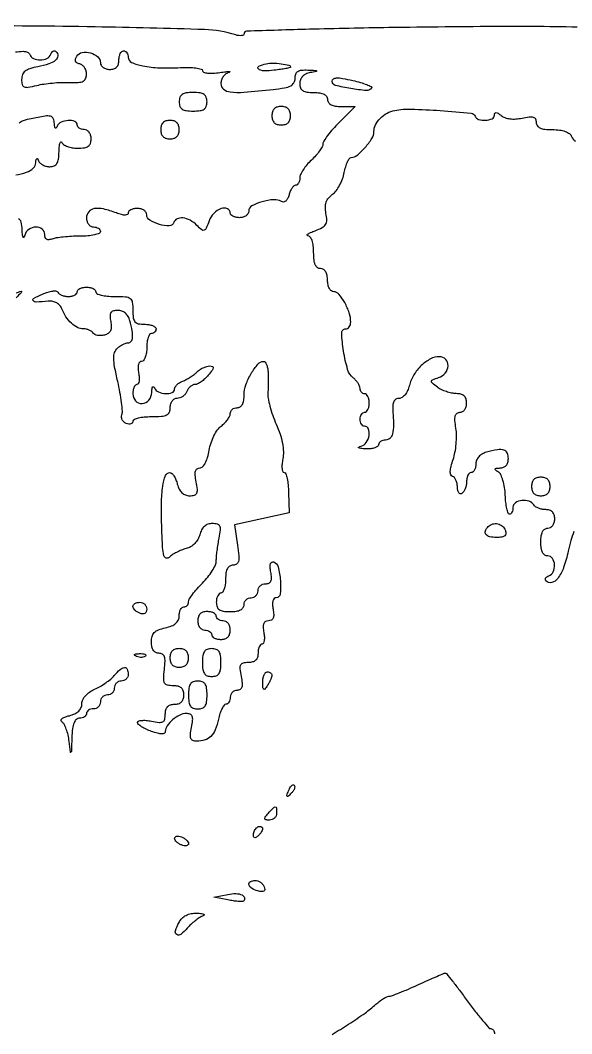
# Model space of a CAD drawing. Extents: x 0 to 703, y 1 to 404.
# Drawn here: x 464.7 to 583.7, y 140.9 to 359.6 of the extents above; entities that cross this region are included whole.
import ezdxf

# ---------------------------------------------------------------- set-up
doc = ezdxf.new("R2010")
doc.units = 0

msp = doc.modelspace()

# ---------------------------------------------------------------- linework, layer by layer
for points in [[(584.85, 358.106517, 0.001929), (575.394066, 358.25111, 0.004846), (568.5, 358.263099, 0.001366), (544.206981, 358.003515, 0.003759), (527.079721, 357.644899, 0.000789), (513.537327, 357.238062, 0.404985), (513, 356.683475, -0.254302), (512.855686, 356.418079, -0.110844), (512.46741, 356.274623, -0.070664), (511.881821, 356.279289, -0.039588), (511.186927, 356.440672, 0.069304), (504.479501, 357.584767, 0.003073), (480.848787, 358.161782, 0.005212), (453.051993, 358.379791, 0.003928)], [(463.696923, 352.753762, -0.04473), (465.317835, 352.899693, -0.094438), (466.276903, 352.717304, -0.22173), (466.766618, 352.200147, 0.210153), (467.549928, 351.335406, 0.108304), (469.007426, 351.032785, 0.106669), (470.474857, 351.36645, 0.20054), (471.279762, 352.25, -0.071563), (471.505346, 352.677128, -0.124523), (471.811558, 352.932044, -0.159614), (472.147279, 352.975903, -0.14119), (472.463231, 352.816531, -0.232783), (472.812002, 351.905652, -0.200387), (472.327582, 350.991481, -0.092041), (470.840965, 350.170795, -0.033864), (468.511045, 349.56805, 0.027868), (466.786784, 349.14396, 0.091628), (465.751244, 348.605326, 0.134156), (465.195845, 347.862001, 0.094019), (465, 346.829687, 0.056881), (465.126768, 345.718967, 0.246294), (465.545627, 345.231904, 0.139161), (466.378332, 345.147496, 0.015788), (468.25, 345.540751, -0.023713), (469.764336, 345.833958, -0.012886), (471.646875, 346.057262, -0.012813), (473.577627, 346.186181, -0.019782), (475.25, 346.18867, 0.018768), (477.232659, 346.187603, 0.100845), (478.276309, 346.440797, 0.186386), (478.809831, 346.998506, 0.098995), (479, 347.949595, 0.07314), (478.889433, 348.701411, 0.07326), (478.56711, 349.389099, 0.079226), (478.089292, 349.909589, 0.113994), (477.526332, 350.176676, -0.077685), (476.943313, 350.403504, -0.173893), (476.641189, 350.761939, -0.163377), (476.625572, 351.247966, -0.066898), (476.901486, 351.857012, -0.214624), (478.064785, 352.63422, -0.11009), (479.851796, 352.539184, -0.110663), (481.422721, 351.695492, -0.217722), (482, 350.432612, 0.138398), (482.154169, 349.886303, 0.100111), (482.5875, 349.42083, 0.085796), (483.235624, 349.107421, 0.069923), (484, 349, 0.072254), (484.873159, 349.126841, 0.124864), (485.5, 349.5, 0.124864), (485.873159, 350.126841, 0.072254), (486, 351, -0.048028), (486.073693, 351.765418, -0.068025), (486.29375, 352.4125, -0.088204), (486.618118, 352.848523, -0.191087), (487, 353, -0.137696), (487.381339, 352.892953, -0.100176), (487.70625, 352.592067, -0.086037), (487.924996, 352.142027, -0.070311), (488, 351.611291, 0.297584), (488.720221, 350.508343, 0.054901), (491.153164, 349.744675, 0.041072), (494.739994, 349.339964, 0.021309), (499.25, 349.395674, -0.018583), (501.070918, 349.428095, -0.030638), (502.604688, 349.30418, -0.03197), (503.732451, 349.068763, -0.33725), (504, 348.717216, 0.32889), (504.242145, 348.388911, 0.048398), (505.101562, 348.211931, 0.039105), (506.312403, 348.177776, 0.023226), (507.75, 348.316813, -0.005543), (509.097729, 348.495443, -0.025432), (509.884375, 348.550467, -0.635915), (509.923758, 348.470366, -0.155198), (509.75, 348.35478, 0.094507), (509.081289, 348.017191, 0.073487), (508.514063, 347.430019, 0.072013), (508.131426, 346.690779, 0.083659), (508, 345.910791, 0.224438), (508.561837, 344.722189, 0.145716), (509.987799, 344.122186, 0.047805), (512.923497, 344.08299, 0.006024), (519.25, 344.680932, 0.015484), (521.722863, 345.02247, 0.075594), (523.060559, 345.464449, 0.148671), (523.746848, 346.123546, 0.128304), (524, 347.093838, -0.083345), (524.151805, 347.998216, -0.168133), (524.592812, 348.559736, -0.121531), (525.404636, 348.837814, -0.034417), (526.75, 348.863818, -0.002047), (528.401331, 348.775265, -0.200802), (528.607621, 348.674595, -0.574721), (528.568679, 348.558172, -0.00362), (527.25, 348.294267, 0.06486), (526.311119, 347.983323, 0.090422), (525.597506, 347.463336, 0.098629), (525.154854, 346.763706, 0.092132), (525, 345.930449, 0.088155), (525.164971, 345.00204, 0.163253), (525.638511, 344.410871, 0.112494), (526.519066, 344.091703, 0.030932), (528, 344, -0.033607), (529.322075, 343.911037, -0.082504), (530.25, 343.625, -0.12651), (530.797909, 343.148955, -0.152103), (531, 342.5, 0.151305), (531.200481, 341.852663, 0.126163), (531.744444, 341.376404, 0.082936), (532.663288, 341.089515, 0.034299), (533.966667, 341), (536.933333, 341), (533.466667, 337.533333, 0.015586), (532.139134, 336.120352, 0.020232), (531.018333, 334.741705, 0.018336), (530.188523, 333.542908, 0.143168), (530, 332.898004, -0.128517), (529.843913, 332.300771, -0.027742), (529.265625, 331.39204, -0.027224), (528.457011, 330.385194, -0.023083), (527.5, 329.41242, 0.030242), (526.543236, 328.411649, 0.032079), (525.734375, 327.321442, 0.033899), (525.167584, 326.299565, 0.110102), (525, 325.547749, -0.055125), (524.934525, 324.955678, -0.074727), (524.74051, 324.454651, -0.094206), (524.453668, 324.11855, -0.170744), (524.116631, 324, 0.187505), (523.738804, 323.853148, 0.057769), (523.331389, 323.382944, 0.048737), (522.959152, 322.703459, 0.037015), (522.683939, 321.899384, -0.053258), (522.391434, 321.127417, -0.097007), (521.978505, 320.597576, -0.141143), (521.508675, 320.37929, -0.178891), (521.042909, 320.473481, 0.157547), (519.372804, 320.884041, 0.053089), (516.874228, 320.435688, 0.053694), (514.653904, 319.520635, 0.274766), (514, 318.420545, -0.139529), (513.845831, 317.878837, -0.1), (513.4125, 317.417285, -0.085408), (512.764404, 317.106467, -0.069306), (512, 317, -0.048028), (511.234582, 317.073693, -0.068025), (510.5875, 317.29375, -0.088204), (510.151477, 317.618118, -0.191087), (510, 318, 0.301919), (509.390975, 318.916652, 0.189979), (508.057681, 318.946588, 0.108425), (506.448679, 317.917446, 0.112292), (505.443042, 316.320896, -0.014416), (504.823269, 314.710019, -0.205385), (504.390478, 314.290737, -0.269622), (503.860172, 314.377575, -0.024137), (502.821429, 315.320896, 0.068757), (501.353219, 316.433006, 0.098096), (499.802962, 316.938833, 0.138291), (498.541476, 316.741707, 0.207711), (497.808172, 315.924517, -0.324094), (496.852508, 315.23905, -0.069506), (494.710422, 315.548332, -0.06573), (492.6517, 316.451581, -0.262296), (492, 317.608408, 0.142309), (491.84584, 318.139078, 0.099693), (491.4125, 318.59122, 0.084453), (490.764471, 318.895819, 0.067826), (490, 319, 0.046794), (489.234522, 318.928203, 0.066763), (488.5875, 318.713521, 0.086888), (488.151042, 318.397267, 0.195021), (488, 318.024751, -0.257767), (487.812422, 317.685075, -0.141354), (487.34245, 317.549502, -0.06817), (486.5495, 317.658117, -0.02277), (485.4349, 318.024751, 0.033472), (482.657883, 318.872848, 0.097156), (480.660359, 318.944351, 0.178343), (479.471511, 318.277957, 0.178594), (479, 317, 0.072314), (479.111864, 316.230589, 0.08892), (479.4375, 315.583333, 0.10214), (479.924246, 315.153209, 0.130775), (480.5, 315, -0.064853), (481.073457, 314.925306, -0.082425), (481.559375, 314.70625, -0.098894), (481.884432, 314.381354, -0.148195), (482, 314, -0.308329), (481.735404, 313.61171, -0.037991), (480.70215, 313.29375, -0.034326), (479.27517, 313.072298, -0.021337), (477.581787, 313, 0.012335), (475.774285, 312.955403, 0.012872), (473.996775, 312.821697, 0.012632), (472.469575, 312.628115, 0.053817), (471.581787, 312.393011, -0.067159), (470.896449, 312.230887, -0.16701), (470.40165, 312.348199, -0.176865), (470.101342, 312.737605, -0.076855), (470, 313.393011, 0.234872), (469.432163, 314.535148, 0.171965), (468.061061, 314.970474, 0.144431), (466.538675, 314.465899, 0.17894), (465.689326, 313.25, -0.062242), (465.497957, 312.770786, -0.597418), (465.326582, 312.772586, -0.099003), (465.186882, 313.247845, -0.011936), (465.116001, 314.34255, 0.042292), (464.899264, 316.062964, 0.240141), (464.335737, 316.758106, 0.11898)], [(584.117697, 249.246437, 0.020583), (583.496148, 247.318436, 0.013097), (582.925293, 245.030423, -0.030132), (581.914039, 241.494509, -0.076463), (580.65688, 239.145692, -0.166859), (579.345079, 238.255803, -0.28027), (578.106872, 238.613366, -0.162253), (577.978192, 238.900398, -0.157817), (578.045456, 239.210943, -0.11309), (578.316284, 239.500738, -0.062825), (578.75, 239.720238, 0.203519), (579.68647, 240.583213, 0.121344), (579.966927, 242.097275, 0.134316), (579.505603, 243.46467, 0.249592), (578.5, 244, -0.152103), (577.851045, 244.202091, -0.12651), (577.375, 244.75, -0.082504), (577.088963, 245.677925, -0.033607), (577, 247, -0.033607), (577.088963, 248.322075, -0.082504), (577.375, 249.25, -0.12651), (577.851045, 249.797909, -0.152103), (578.5, 250, 0.130775), (579.075754, 250.153209, 0.10214), (579.5625, 250.583333, 0.08892), (579.888136, 251.230589, 0.072314), (580, 252, 0.072026), (579.87494, 252.863653, 0.121293), (579.507377, 253.492399, 0.12387), (578.896395, 253.870271, 0.077002), (578.059017, 254, -0.046881), (577.270704, 254.074077, -0.046318), (576.50665, 254.29375, -0.050262), (575.876024, 254.616444, -0.111412), (575.5, 255, 0.179043), (574.466868, 255.806615, 0.105189), (572.887483, 255.963408, 0.1193), (571.518854, 255.46671, 0.2514), (571, 254.5, -0.048054), (570.94474, 253.926345, -0.06838), (570.779688, 253.442287, -0.088951), (570.53638, 253.117264, -0.191881), (570.25, 253.005657, -0.321009), (569.94825, 253.225104, -0.026137), (569.673819, 254.22244, -0.027444), (569.456553, 255.557005, -0.01705), (569.341726, 257.139951, 0.029179), (569.182436, 258.782788, 0.034418), (568.835813, 260.305603, 0.036822), (568.370011, 261.520119, 0.142465), (567.841726, 262.118981, -0.021665), (567.209773, 262.559002, -0.353714), (567.152666, 262.793088, -0.270695), (567.38025, 262.949255, -0.015984), (568.25, 262.984687, 0.096277), (568.970519, 263.131278, 0.116288), (569.529336, 263.533783, 0.107116), (569.880023, 264.173224, 0.072179), (570, 265, 0.103686), (569.743212, 266.224986, 0.222776), (569.033753, 266.846148, 0.115121), (567.692362, 266.915307, 0.021032), (565.25, 266.369714, 0.066715), (564.350125, 265.994473, 0.07689), (563.628707, 265.408964, 0.083571), (563.162147, 264.679115, 0.100847), (563, 263.883369, -0.051125), (562.926121, 263.162728, -0.071066), (562.70625, 262.55324, -0.091136), (562.381701, 262.143487, -0.181749), (562, 262, 0.186414), (561.618213, 261.852535, 0.089706), (561.29375, 261.429836, 0.069539), (561.073784, 260.801778, 0.049547), (561, 260.059017, -0.046881), (560.925923, 259.270704, -0.046318), (560.70625, 258.50665, -0.050262), (560.383556, 257.876024, -0.111412), (560, 257.5, -0.191977), (559.621713, 257.433414, -0.184772), (559.29375, 257.643871, -0.109046), (559.071713, 258.144277, -0.050137), (559, 258.85765, 0.048823), (558.923532, 259.638898, 0.055882), (558.697005, 260.353975, 0.064224), (558.363671, 260.901698, 0.144511), (557.968526, 261.177158, -0.228075), (557.592303, 261.542137, -0.096565), (557.477736, 262.254088, -0.055757), (557.6347, 263.333684, -0.019915), (558.088881, 264.825119, 0.03829), (558.490036, 266.339887, 0.0236), (558.738599, 268.167807, 0.02361), (558.813674, 270.009137, 0.038623), (558.683225, 271.564628, -0.019503), (558.477228, 273.246484, -0.08358), (558.561566, 274.249369, -0.172751), (558.926018, 274.79041, -0.160322), (559.562871, 275, 0.137978), (560.110903, 275.154168, 0.10015), (560.577843, 275.5875, 0.08594), (560.892222, 276.235634, 0.070154), (561, 277, 0.074668), (560.864095, 277.904981, 0.135366), (560.464775, 278.531809, 0.123737), (559.771007, 278.900307, 0.057037), (558.75, 279.031803, -0.049194), (557.755876, 279.144058, -0.030754), (556.626602, 279.459318, -0.030712), (555.541411, 279.911915, -0.048061), (554.680985, 280.442511, -0.012226), (553.562811, 281.334014, -0.254135), (553.410855, 281.719457, -0.277979), (553.656892, 282.033563, -0.014183), (554.930985, 282.478095, 0.145974), (556.382509, 283.46525, 0.159995), (556.990838, 285.050745, 0.203504), (556.486031, 286.423157, 0.207088), (555.15301, 287, 0.121605), (553.200657, 286.518039, 0.070319), (551.227558, 285.096122, 0.065789), (549.595424, 283.055153, 0.07542), (548.640849, 280.75, -0.049549), (548.266158, 279.69435, -0.060054), (547.708443, 278.804876, -0.070846), (547.06014, 278.201731, -0.153149), (546.416978, 278, 0.130411), (545.744607, 277.821597, 0.151536), (545.294547, 277.339747, 0.097964), (545.075554, 276.500364, 0.034475), (545.08683, 275.25, -0.015772), (545.228805, 272.192273, -0.065969), (545.014444, 270.366776, -0.139902), (544.440038, 269.378824, -0.193917), (543.5, 269, 0.064853), (542.926543, 268.925306, 0.082425), (542.440625, 268.70625, 0.098894), (542.115568, 268.381354, 0.148195), (542, 268, -0.248438), (541.801448, 267.625063, -0.071558), (541.192188, 267.327825, -0.053796), (540.303415, 267.144391, -0.034564), (539.25, 267.116001, -0.010989), (538.150445, 267.186617, -0.109045), (537.71179, 267.323916, -0.602595), (537.717606, 267.492773, -0.049066), (538.25, 267.689326, 0.184764), (539.348813, 268.475467, 0.103393), (539.964184, 270.023716, 0.134679), (539.829711, 271.427745, 0.311409), (539, 272, -0.148195), (538.618646, 272.115568, -0.098894), (538.29375, 272.440625, -0.082425), (538.074694, 272.926543, -0.064853), (538, 273.5, -0.064853), (538.074694, 274.073457, -0.082425), (538.29375, 274.559375, -0.098894), (538.618646, 274.884432, -0.148195), (539, 275, 0.191087), (539.381882, 275.151477, 0.088204), (539.70625, 275.5875, 0.068025), (539.926307, 276.234582, 0.048028), (540, 277, 0.048028), (539.926307, 277.765418, 0.068025), (539.70625, 278.4125, 0.088204), (539.381882, 278.848523, 0.191087), (539, 279, -0.113217), (538.618535, 279.087499, -0.100251), (538.29375, 279.334804, -0.094072), (538.075826, 279.704545, -0.086463), (538, 280.139757, 0.097769), (537.898052, 280.656147, 0.044266), (537.579351, 281.270845, 0.041557), (537.11589, 281.880685, 0.044623), (536.568002, 282.389757, -0.159956), (535.332472, 284.218918, -0.029926), (534.449754, 288.222515, -0.027591), (534.050404, 292.123841, -0.428), (534.886456, 293, 0.129584), (535.311112, 293.111937, 0.100692), (535.672897, 293.426803, 0.088794), (535.916193, 293.897812, 0.075058), (536, 294.452947, 0.080768), (535.676261, 296.443994, 0.046893), (534.694667, 298.665332, 0.046249), (533.446055, 300.481668, 0.222601), (532.339485, 301, -0.174274), (531.81707, 301.18779, -0.097497), (531.383948, 301.716597, -0.074201), (531.096074, 302.520826, -0.048941), (531, 303.5, 0.04716), (530.90137, 304.543379, 0.088208), (530.6, 305.333333, 0.118484), (530.11998, 305.822179, 0.140575), (529.5, 306, -0.164293), (528.830552, 306.226074, -0.129352), (528.357143, 306.833333, -0.075863), (528.081893, 307.895967, -0.025511), (528, 309.5, 0.029469), (527.91584, 310.926697, 0.054598), (527.655075, 312.055995, 0.076734), (527.256262, 312.805158, 0.219781), (526.75, 313.078947, -0.37061), (526.603236, 313.22209, -0.268637), (526.704834, 313.439687, -0.050024), (527.332746, 313.790191, -0.014996), (528.351562, 314.196135, 0.033485), (529.8547, 314.860412, 0.134506), (530.582725, 315.539278, 0.146387), (530.829866, 316.460112, 0.042249), (530.662002, 317.939991, -0.045727), (530.519884, 319.275626, -0.085788), (530.688669, 320.345013, -0.093033), (531.192219, 321.238454, -0.061957), (532.055931, 322.040313, 0.075081), (532.842268, 322.809547, 0.036822), (533.603453, 323.989556, 0.03548), (534.22856, 325.358493, 0.043022), (534.606783, 326.71751, -0.024594), (534.907352, 327.974982, -0.036508), (535.302749, 329.035769, -0.04048), (535.728768, 329.796165, -0.249809), (536.111291, 330, 0.177094), (537.387507, 330.466657, 0.037384), (539.108777, 332.155337, 0.038384), (540.574189, 334.109258, 0.142646), (541, 335.571429, -0.11687), (541.346962, 337.035548, -0.07917), (542.352065, 338.433422, -0.073578), (543.828432, 339.538426, -0.076491), (545.542391, 340.150389, -0.05506), (549.026509, 340.430571, -0.010762), (555.320949, 340.107457, -0.004503), (561.948363, 339.564011, -0.28791), (562.833333, 338.889185, 0.237846), (563.589307, 338.191782, 0.083702), (565.098898, 338.023387, 0.090217), (566.503901, 338.361072, 0.297046), (567, 339.122445, -0.110709), (567.0949, 339.54579, -0.306682), (567.34467, 339.693683, -0.134516), (567.775899, 339.546951, -0.024335), (568.459041, 339.033993, 0.090374), (569.265021, 338.580548, 0.053081), (570.346359, 338.331751, 0.046859), (571.608799, 338.298371, 0.037265), (572.959041, 338.491004, -0.020693), (574.509824, 338.764915, -0.10657), (575.374387, 338.696564, -0.209192), (575.831252, 338.308878, -0.114165), (576, 337.579455, 0.148978), (576.219871, 336.857901, 0.140581), (576.808956, 336.361816, 0.080882), (577.866506, 336.081434, 0.024442), (579.531385, 336, -0.032025), (581.052367, 335.90248, -0.055587), (582.280592, 335.60306, -0.072248), (583.161597, 335.128124, -0.14238), (583.638374, 334.5, 0.17214), (584.495815, 333.497057, 0.111111)], [(463.759917, 326.210851, 0.061414), (466.055217, 326.793401, 0.090634), (467.524347, 327.698181, 0.200037), (468.078947, 328.866631, -0.018708), (468.135951, 329.530092, -0.220013), (468.269347, 329.744645, -0.430284), (468.439807, 329.704508, -0.035851), (468.662281, 329.25, 0.113869), (468.996792, 328.771682, 0.064373), (469.581524, 328.367188, 0.059088), (470.312853, 328.09311, 0.060204), (471.083333, 328, 0.095243), (472.012905, 328.178691, 0.161455), (472.613112, 328.684211, 0.104598), (472.950795, 329.632076, 0.027385), (473.078947, 331.25, -0.014897), (473.142435, 332.422832, -0.050023), (473.282867, 333.178125, -0.273033), (473.467986, 333.351945, -0.367332), (473.662281, 333.25, 0.156004), (474.060995, 332.769889, 0.054536), (474.875274, 332.367188, 0.047701), (475.930008, 332.092263, 0.039935), (477.083333, 332, 0.032535), (478.530791, 332.094286, 0.118292), (479.385417, 332.421429, 0.163834), (479.84343, 333.030286, 0.080211), (480, 334, 0.072314), (479.888136, 334.769411, 0.08892), (479.5625, 335.416667, 0.10214), (479.075754, 335.846791, 0.130775), (478.5, 336, -0.064853), (477.926543, 336.074694, -0.082425), (477.440625, 336.29375, -0.098894), (477.115568, 336.618646, -0.148195), (477, 337, 0.313354), (476.471848, 337.759991, 0.1038), (475.055284, 337.973053, 0.087698), (473.495863, 337.60378, 0.197458), (472.662281, 336.75, -0.051902), (472.45138, 336.351958, -0.449116), (472.275306, 336.327933, -0.185333), (472.137165, 336.583427, -0.021021), (472.078947, 337.25, 0.083895), (471.834884, 338.381306, 0.248646), (471.248356, 338.878863, 0.095467), (470.054559, 338.909607, 0.008197), (467.035731, 338.357146, 0.025699), (465.316294, 337.92033, 0.132316), (464.492789, 337.40027, 0.179057)], [(463.821014, 300.752681, -0.007212), (464.871123, 301.13287, -0.51533), (464.99994, 301.041153, -0.194693), (464.901252, 300.79704, -0.003013), (463.821429, 299.694046, -0.039333)], [(531.964694, 140.76506, 0.009902), (535.538851, 142.971264, 0.010673), (539.089833, 145.370337, 0.029711), (541.438561, 147.25, -0.020558), (542.244963, 147.919919, -0.023943), (543.064853, 148.485937, -0.023907), (543.794111, 148.89246, -0.115697), (544.252638, 149, 0.088914), (544.822719, 149.102184, 0.005205), (546.476479, 149.734375, 0.007746), (548.436313, 150.542348, 0.005618), (550.593712, 151.5, -0.002304), (552.71426, 152.458169, -0.003547), (554.558476, 153.265625, -0.001196), (556.156686, 153.947378, -0.100539), (556.41574, 154, -0.228012), (556.638158, 153.89301, -0.001665), (557.949391, 152.240495, -0.00581), (559.437516, 150.306362, -0.003638), (561.136105, 148.010197, 0.007563), (562.862784, 145.713988, 0.011488), (564.438418, 143.776904, 0.006281), (565.80677, 142.211712, 0.209549), (566.25, 142.010197, -0.145623), (566.536053, 141.92083, -0.097634), (566.779688, 141.676575, -0.082064), (566.94394, 141.314343, -0.065583), (567, 140.88878, 0.136733)]]:
    msp.add_lwpolyline(points, format="xyb")
for points in [[(523, 349.492775, -0.352613), (522.90229, 349.37145, -0.005548), (521.971875, 349.179261, -0.011859), (520.841889, 348.986588, -0.007238), (519.5, 348.810207, -0.031875), (517.238293, 348.691381, -0.16904), (516.089386, 349.105762, -0.55203), (516.159138, 349.688802, -0.05801), (517.75, 350.228451, -0.058737), (519.177323, 350.36274, -0.028931), (520.996877, 350.214345, -0.0212), (522.669366, 349.90721, -0.350025)], [(540.503475, 345.005622, -0.279855), (539.391127, 344.438525, -0.022689), (535.996906, 344.846583, -0.022198), (532.671978, 345.553205, -0.341687), (532, 346.421726, -0.249484), (532.26948, 346.928186, -0.138697), (532.951769, 347.152164, -0.055804), (534.227998, 347.062763, -0.011638), (536.428721, 346.605867, -0.013207), (538.102078, 346.170754, -0.023358), (539.452528, 345.711946, -0.021512), (540.424739, 345.281004, -0.441819)], [(499, 342, 0.081208), (499.159458, 341.024683, 0.166173), (499.625, 340.416667, 0.116834), (500.499083, 340.092253, 0.030703), (502, 340, 0.030703), (503.500917, 340.092253, 0.116834), (504.375, 340.416667, 0.166173), (504.840542, 341.024683, 0.081208), (505, 342, 0.081208), (504.840542, 342.975317, 0.166173), (504.375, 343.583333, 0.116834), (503.500917, 343.907747, 0.030703), (502, 344, 0.030703), (500.499083, 343.907747, 0.116834), (499.625, 343.583333, 0.166173), (499.159458, 342.975317, 0.081208)], [(519, 339, 0.072254), (519.126841, 338.126841, 0.124864), (519.5, 337.5, 0.124864), (520.126841, 337.126841, 0.072254), (521, 337, 0.072254), (521.873159, 337.126841, 0.124864), (522.5, 337.5, 0.124864), (522.873159, 338.126841, 0.072254), (523, 339, 0.072254), (522.873159, 339.873159, 0.124864), (522.5, 340.5, 0.124864), (521.873159, 340.873159, 0.072254), (521, 341, 0.072254), (520.126841, 340.873159, 0.124864), (519.5, 340.5, 0.124864), (519.126841, 339.873159, 0.072254)], [(495, 336, 0.072254), (495.126841, 335.126841, 0.124864), (495.5, 334.5, 0.124864), (496.126841, 334.126841, 0.072254), (497, 334, 0.072254), (497.873159, 334.126841, 0.124864), (498.5, 334.5, 0.124864), (498.873159, 335.126841, 0.072254), (499, 336, 0.072254), (498.873159, 336.873159, 0.124864), (498.5, 337.5, 0.124864), (497.873159, 337.873159, 0.072254), (497, 338, 0.072254), (496.126841, 337.873159, 0.124864), (495.5, 337.5, 0.124864), (495.126841, 336.873159, 0.072254)], [(475.083333, 300, 0.050201), (475.816758, 300.073823, 0.070178), (476.436979, 300.29375, 0.090315), (476.854207, 300.61825, 0.184457), (477, 301, -0.191087), (477.151477, 301.381882, -0.088204), (477.5875, 301.70625, -0.068025), (478.234582, 301.926307, -0.048028), (479, 302, -0.048028), (479.765418, 301.926307, -0.068025), (480.4125, 301.70625, -0.088204), (480.848523, 301.381882, -0.191087), (481, 301, 0.295869), (481.251055, 300.612873, 0.04382), (482.175, 300.29375, 0.037669), (483.467056, 300.07239, 0.023598), (485, 300, -0.015744), (487.438365, 299.923201, -0.14616), (488.416667, 299.5625, -0.200505), (488.879267, 298.775737, -0.033956), (489, 297, 0.030103), (489.097235, 295.386401, 0.144586), (489.458333, 294.55, 0.173074), (490.175563, 294.126572, 0.047675), (491.5, 294, -0.038131), (492.457356, 293.926884, -0.057076), (493.265625, 293.70625, -0.074992), (493.817169, 293.382936, -0.226478), (494, 293, -0.099038), (493.923658, 292.618362, -0.097945), (493.70625, 292.29375, -0.097945), (493.381638, 292.076342, -0.099038), (493, 292, 0.254951), (492.615738, 291.790443, 0.06271), (492.29375, 291.11875, 0.048861), (492.072766, 290.149251, 0.031626), (492, 289, -0.035409), (491.918528, 287.850991, -0.053734), (491.672005, 286.88125, -0.070211), (491.31153, 286.215878, -0.237866), (490.883423, 286, 0.222095), (490.477964, 285.810555, 0.112088), (490.215051, 285.297256, 0.072403), (490.130452, 284.498847, 0.037491), (490.244751, 283.5, -0.031701), (490.365641, 282.541823, -0.053628), (490.329256, 281.734375, -0.076393), (490.156008, 281.183445, -0.285831), (489.861328, 281, 0.214723), (489.531854, 280.85167, 0.079691), (489.253015, 280.4125, 0.060614), (489.063125, 279.765746, 0.041148), (489, 279, 0.186817), (489.591907, 277.471098, 0.227103), (491.000391, 276.899667, 0.204252), (492.450021, 277.625437, 0.168721), (493.078947, 279.25, -0.020908), (493.140307, 280.046513, -0.102704), (493.282867, 280.471875, -0.451325), (493.465905, 280.507991, -0.134342), (493.662281, 280.25, 0.197288), (494.500851, 279.390547, 0.089681), (496.058105, 279.027175, 0.106025), (497.470605, 279.256433, 0.308962), (498, 280.031385, -0.140092), (498.126673, 280.474617, -0.061301), (498.514063, 280.954457, -0.053875), (499.080562, 281.395491, -0.048008), (499.75, 281.725431, 0.032327), (500.516174, 282.073676, 0.019688), (501.374107, 282.577059, 0.019697), (502.188695, 283.145628, 0.032699), (502.821429, 283.694046, -0.046649), (503.431653, 284.193878, -0.037093), (504.171455, 284.616376, -0.038301), (504.922657, 284.906166, -0.073033), (505.561641, 285, -0.086733), (506.169273, 284.893797, -0.356699), (506.347663, 284.595839, -0.127083), (506.119024, 284.052946, -0.014172), (505.267972, 283, -0.030778), (504.526318, 282.234589, -0.033302), (503.714638, 281.5875, -0.035382), (502.950721, 281.13401, -0.116775), (502.384748, 281, 0.111892), (501.894223, 280.888836, 0.06608), (501.388808, 280.559375, 0.060967), (500.94576, 280.073534, 0.062875), (500.638374, 279.5, -0.081035), (500.303843, 278.926585, -0.065663), (499.782009, 278.440625, -0.06652), (499.159833, 278.112085, -0.088478), (498.531385, 278, 0.125565), (497.937304, 277.848418, 0.104802), (497.441423, 277.423498, 0.0916), (497.112827, 276.777858, 0.072147), (497, 276, -0.094959), (496.804216, 274.978414, -0.184152), (496.25, 274.375, -0.098846), (495.150836, 274.074821, -0.017388), (493, 274, 0.022848), (491.467005, 273.929913, 0.036568), (490.175, 273.715469, 0.041899), (489.247441, 273.406716, 0.29997), (489, 273.031385, -0.175697), (488.882974, 272.70863, -0.149218), (488.577923, 272.509266, -0.104004), (488.113199, 272.474183, -0.058691), (487.563142, 272.614144, -0.087542), (487.051656, 272.921471, -0.094479), (486.692167, 273.378303, -0.100115), (486.539342, 273.912286, -0.111861), (486.615836, 274.441268, 0.109836), (486.736068, 275.249851, 0.012663), (486.558016, 277.089134, 0.014762), (486.221852, 279.293251, 0.011542), (485.731547, 281.663801, -0.009547), (485.065262, 284.821618, -0.043919), (484.876706, 286.680871, -0.082389), (485.06322, 287.905684, -0.126649), (485.636647, 288.805291, -0.036086), (486.202936, 289.262496, -0.032945), (486.846047, 289.649054, -0.034551), (487.468042, 289.916638, -0.084499), (487.957794, 290, 0.230946), (488.616426, 290.321356, 0.145113), (488.936226, 291.134477, 0.067968), (488.865655, 292.567022, 0.019224), (488.369714, 294.75, 0.066304), (487.983951, 295.677241, 0.083022), (487.390095, 296.393368, 0.088877), (486.631595, 296.843424, 0.089797), (485.766791, 297, 0.06073), (484.792412, 296.881215, 0.193116), (484.269997, 296.50497, 0.154248), (484.084519, 295.804978, 0.035469), (484.230119, 294.576542, -0.044507), (484.34653, 293.415466, -0.11424), (484.1663, 292.596129, -0.138734), (483.674764, 292.035385, -0.080067), (482.847692, 291.670422, -0.050032), (482.100146, 291.553005, -0.057577), (481.379663, 291.595715, -0.066451), (480.79138, 291.782177, -0.145405), (480.441979, 292.09388, 0.099337), (480.117529, 292.441038, 0.052295), (479.602199, 292.733827, 0.049104), (478.989613, 292.932796, 0.054033), (478.369554, 293, -0.114103), (477.039127, 293.307616, -0.073152), (475.725437, 294.207305, -0.063869), (474.567453, 295.59136, -0.051791), (473.697781, 297.322055, 0.089216), (473.257365, 298.056589, 0.086378), (472.584221, 298.601373, 0.081009), (471.726988, 298.910795, 0.066508), (470.753735, 298.961364, -0.009895), (468.142232, 298.801552, -0.235829), (467.490459, 299.094076, -0.474466), (467.586432, 299.566821, -0.016711), (469.5, 300.49369, -0.027996), (470.673792, 300.937745, -0.045208), (471.716667, 301.165849, -0.05806), (472.500385, 301.172895, -0.285809), (472.833333, 300.912472, 0.150271), (473.098572, 300.56252, 0.059734), (473.631771, 300.268039, 0.051957), (474.325367, 300.067498, 0.044438)], [(518.155525, 283.75, -0.012284), (518.201127, 282.72464, -0.007195), (518.207873, 281.495614, -0.007193), (518.179216, 280.265185, -0.012132), (518.115335, 279.235069, 0.067008), (518.171152, 278.063786, 0.019684), (518.566217, 276.303691, 0.019386), (519.171853, 274.338381, 0.019696), (519.925086, 272.43645, -0.024571), (520.742574, 270.312034, -0.032848), (521.258571, 268.312387, -0.03706), (521.463593, 266.502156, -0.05909), (521.340276, 264.951381, 0.027075), (521.177068, 263.819929, 0.046355), (521.180425, 262.866895, 0.063387), (521.330081, 262.20625, 0.315135), (521.625, 261.99975, -0.316147), (521.971219, 261.75638, -0.031498), (522.269947, 260.728058, -0.030624), (522.493422, 259.330068, -0.01902), (522.591839, 257.670938), (522.683679, 253.342377), (516.800654, 252.037232), (510.91763, 250.732087), (511.572359, 246.366043, -0.012135), (511.867258, 244.011197, -0.079288), (511.798466, 242.825025, -0.196584), (511.387715, 242.230257, -0.145561), (510.613544, 242, 0.131062), (509.892687, 241.807744, 0.139916), (509.384462, 241.285185, 0.090984), (509.089602, 240.370975, 0.032643), (509, 239, -0.031626), (508.927234, 237.850749, -0.048861), (508.70625, 236.88125, -0.06271), (508.384262, 236.209557, -0.254951), (508, 236, 0.191087), (507.618118, 235.848523, 0.088204), (507.29375, 235.4125, 0.068025), (507.073693, 234.765418, 0.048028), (507, 234, 0.081208), (507.159458, 233.024683, 0.166173), (507.625, 232.416667, 0.116834), (508.499083, 232.092253, 0.030703), (510, 232, 0.033607), (511.322075, 232.088963, 0.082504), (512.25, 232.375, 0.12651), (512.797909, 232.851045, 0.152103), (513, 233.5, -0.099038), (513.114514, 234.072457, -0.097945), (513.440625, 234.559375, -0.097945), (513.927543, 234.885486, -0.099038), (514.5, 235, 0.099038), (515.072457, 235.114514, 0.097945), (515.559375, 235.440625, 0.097945), (515.885486, 235.927543, 0.099038), (516, 236.5, -0.106951), (516.123833, 237.0723, -0.099476), (516.47487, 237.559375, -0.095899), (516.999441, 237.885919, -0.091651), (517.616577, 238, 0.10242), (518.341092, 238.149983, 0.188055), (518.763293, 238.56767, 0.120342), (518.900072, 239.321593, 0.032217), (518.747672, 240.539635, -0.029154), (518.608766, 241.59725, -0.08923), (518.68477, 242.313709, -0.190488), (518.958443, 242.666232, -0.21604), (519.381095, 242.712335, -0.261801), (520.358221, 241.646062, -0.039235), (520.812565, 238.665298, -0.041068), (520.785745, 235.768357, -0.387705), (519.943788, 235, 0.201716), (519.501641, 234.814058, 0.126154), (519.216648, 234.320477, 0.078918), (519.125175, 233.52955, 0.036645), (519.244751, 232.5, -0.033959), (519.384617, 231.349638, -0.108828), (519.259478, 230.592054, -0.174793), (518.875942, 230.160535, -0.125176), (518.244751, 230, 0.125176), (517.61356, 229.839465, 0.174793), (517.230024, 229.407946, 0.108828), (517.104885, 228.650362, 0.033959), (517.244751, 227.5, -0.031701), (517.365641, 226.541823, -0.053628), (517.329256, 225.734375, -0.076393), (517.156008, 225.183445, -0.285831), (516.861328, 225, 0.214723), (516.531854, 224.85167, 0.079691), (516.253015, 224.4125, 0.060614), (516.063125, 223.765746, 0.041148), (516, 223, -0.072889), (515.86934, 222.108469, -0.13192), (515.484375, 221.485294, -0.126029), (514.824526, 221.121065, -0.063493), (513.875, 221, 0.055231), (512.759587, 220.876412, 0.223568), (512.233554, 220.467647, 0.14695), (512.089004, 219.666377, 0.02102), (512.35, 218, -0.022886), (512.573988, 216.534153, -0.097725), (512.495727, 215.65678, -0.188913), (512.128527, 215.180922, -0.135864), (511.475, 215, 0.100769), (510.91212, 214.885395, 0.098335), (510.433281, 214.559375, 0.097528), (510.112513, 214.072495, 0.097334), (510, 213.5, -0.059467), (509.931531, 212.926352, -0.07837), (509.72959, 212.440625, -0.096736), (509.430573, 212.11531, -0.16), (509.079455, 212, 0.239872), (508.678839, 211.796073, 0.041348), (508.222201, 211.045312, 0.037139), (507.79097, 209.994909, 0.025424), (507.453823, 208.75, -0.039924), (506.774194, 206.500829, -0.101904), (505.850563, 205.079802, -0.123004), (504.560367, 204.29488, -0.073356), (502.775, 204.015313, -0.093087), (501.948296, 204.162984, -0.215218), (501.512416, 204.599712, -0.118462), (501.407246, 205.439182, -0.021554), (501.65, 207, 0.021831), (501.890127, 208.549571, 0.115631), (501.787894, 209.396316, 0.211081), (501.359173, 209.8416, 0.097379), (500.553571, 210, 0.114414), (499.106252, 209.664418, 0.062477), (497.574339, 208.659732, 0.063888), (496.387948, 207.35501, 0.153778), (496, 206.123448, -0.266519), (495.789403, 205.756425, -0.13525), (495.257806, 205.614969, -0.062723), (494.342245, 205.738468, -0.019019), (493, 206.149845, -0.024405), (491.85102, 206.614406, -0.03426), (490.88125, 207.146115, -0.036566), (490.184071, 207.66858, -0.216956), (490, 208.072825, -0.317621), (490.208719, 208.368245, -0.062204), (490.88125, 208.51608, -0.045727), (491.84991, 208.516795, -0.026692), (493, 208.35, 0.02102), (494.666377, 208.089004, 0.14695), (495.467647, 208.233554, 0.223568), (495.876412, 208.759587, 0.055231), (496, 209.875, -0.063493), (496.121065, 210.824526, -0.126029), (496.485294, 211.484375, -0.13192), (497.108469, 211.86934, -0.072889), (498, 212, 0.072254), (498.873159, 212.126841, 0.124864), (499.5, 212.5, 0.124864), (499.873159, 213.126841, 0.072254), (500, 214, 0.07407), (499.863895, 214.913715, 0.140703), (499.4626, 215.532533, 0.126026), (498.757966, 215.886206, 0.053665), (497.700801, 216, -0.0542), (496.45244, 216.13572, -0.218099), (495.855072, 216.586138, -0.136102), (495.647387, 217.49471, -0.017602), (495.810207, 219.5, 0.019717), (495.946049, 221.265542, 0.092226), (495.797793, 222.269793, 0.181987), (495.359386, 222.800399, 0.130795), (494.609406, 223, -0.120333), (493.928295, 223.166329, -0.126923), (493.416224, 223.626, -0.097728), (493.102345, 224.385405, -0.049315), (493, 225.420545, -0.064041), (493.156537, 226.637687, -0.129851), (493.627902, 227.472379, -0.108807), (494.515519, 228.056083, -0.037202), (496, 228.5, 0.038986), (497.349007, 228.908644, 0.084727), (498.273714, 229.464346, 0.11088), (498.809801, 230.18471, 0.105113), (499, 231.079455, -0.050096), (499.073817, 231.814369, -0.070075), (499.29375, 232.43584, -0.090218), (499.618244, 232.853939, -0.18477), (500, 233, 0.106871), (500.381534, 233.082492, 0.099464), (500.70625, 233.316346, 0.095921), (500.923943, 233.665804, 0.091722), (501, 234.076923, -0.13983), (501.167573, 234.664409, -0.019669), (501.88125, 235.71875, -0.021182), (502.851245, 236.926287, -0.016577), (504, 238.153846, 0.027237), (505.148196, 239.434447, 0.029433), (506.11875, 240.800781, 0.030743), (506.802644, 242.060678, 0.109394), (507, 242.951923, -0.023288), (507.042091, 243.855132, -0.008286), (507.183594, 245.139784, -0.008202), (507.385711, 246.546731, -0.009578), (507.625, 247.875, 0.019145), (507.906186, 249.627314, 0.141783), (507.772168, 250.453222, 0.228473), (507.253241, 250.872007, 0.057506), (506.144052, 251, 0.08181), (505.19277, 250.843302, 0.100522), (504.416309, 250.391604, 0.091846), (503.829007, 249.635438, 0.057884), (503.432394, 248.586658, -0.070469), (503.023866, 247.583145, -0.062401), (502.338854, 246.685703, -0.062931), (501.460167, 245.991698, -0.074362), (500.483269, 245.585157, 0.033355), (499.489354, 245.263937, 0.024823), (498.440504, 244.784292, 0.025302), (497.492847, 244.230136, 0.050731), (496.819927, 243.684735, -0.287244), (496.174023, 243.538221, -0.251743), (495.700472, 244.055605, -0.047816), (495.424281, 245.853876, -0.005529), (495.237263, 249.936236, -0.010982), (495.167646, 255.391718, -0.033985), (495.451428, 259.062884, -0.053742), (496.037212, 261.333559, -0.312336), (497, 262, -0.199352), (497.413155, 261.828456, -0.054408), (497.863655, 261.265625, -0.0461), (498.27858, 260.45712, -0.034041), (498.589356, 259.5, 0.054527), (498.988643, 258.422403, 0.087623), (499.571165, 257.637716, 0.099583), (500.326771, 257.165157, 0.090339), (501.233408, 257, 0.063114), (502.268952, 257.131237, 0.222968), (502.772444, 257.547532, 0.139426), (502.906764, 258.358728, 0.021109), (502.65, 260, -0.023482), (502.433766, 261.426483, -0.090261), (502.502103, 262.317444, -0.175606), (502.84198, 262.809735, -0.155966), (503.437102, 263, 0.204553), (504.043514, 263.25892, 0.06881), (504.619442, 264.054967, 0.051323), (505.11398, 265.270642, 0.029116), (505.469719, 266.820769, -0.038511), (505.860028, 268.386171, -0.034729), (506.496189, 269.930434, -0.03647), (507.2662, 271.235326, -0.085271), (508.057617, 272.041528, 0.039415), (508.80082, 272.671738, 0.040373), (509.429425, 273.406048, 0.043656), (509.86424, 274.131367, 0.113681), (510, 274.720759, -0.116509), (510.115266, 275.208707, -0.100516), (510.440625, 275.624223, -0.093058), (510.927159, 275.90315, -0.083939), (511.5, 276, 0.147288), (512.138466, 276.192248, 0.124014), (512.615909, 276.716102, 0.085068), (512.907476, 277.588374, 0.038233), (513, 278.796609, -0.087178), (513.376549, 280.939858, -0.046536), (514.528054, 283.380511, -0.045594), (515.981816, 285.395622, -0.212371), (517.25, 285.986755, -0.246323), (517.549181, 285.836519, -0.059501), (517.825373, 285.335172, -0.047502), (518.041303, 284.610884, -0.031459)], [(575, 259, 0.072254), (575.126841, 258.126841, 0.124864), (575.5, 257.5, 0.124864), (576.126841, 257.126841, 0.072254), (577, 257, 0.072254), (577.873159, 257.126841, 0.124864), (578.5, 257.5, 0.124864), (578.873159, 258.126841, 0.072254), (579, 259, 0.072254), (578.873159, 259.873159, 0.124864), (578.5, 260.5, 0.124864), (577.873159, 260.873159, 0.072254), (577, 261, 0.072254), (576.126841, 260.873159, 0.124864), (575.5, 260.5, 0.124864), (575.126841, 259.873159, 0.072254)], [(569.361626, 249.5, -0.100949), (569.47645, 248.811241, -0.219604), (569.239871, 248.343615, -0.135263), (568.607715, 248.075458, -0.033085), (567.468615, 248, -0.050951), (565.968749, 248.153236, -0.179278), (565.159579, 248.658756, -0.266788), (565.056308, 249.412475, -0.100368), (565.666667, 250.333333, -0.125587), (566.621509, 250.899911, -0.127557), (567.725166, 250.935155, -0.125996), (568.716972, 250.428238, -0.12089)], [(492, 232.531385, -0.094119), (491.893789, 231.972145, -0.166113), (491.592642, 231.617923, -0.151899), (491.114961, 231.503306, -0.075244), (490.5, 231.638374, -0.048303), (489.926204, 231.924763, -0.053891), (489.440625, 232.307216, -0.061199), (489.108626, 232.723081, -0.13875), (489, 233.106989, -0.164455), (489.115158, 233.447641, -0.095748), (489.440625, 233.737678, -0.076852), (489.926285, 233.933678, -0.057609), (490.5, 234, -0.096899), (491.072505, 233.887999, -0.097416), (491.559375, 233.568594, -0.098432), (491.885371, 233.091819, -0.10122)], [(503, 230, 0.072314), (503.111864, 229.230589, 0.08892), (503.4375, 228.583333, 0.10214), (503.924246, 228.153209, 0.130775), (504.5, 228, -0.064853), (505.073457, 227.925306, -0.082425), (505.559375, 227.70625, -0.098894), (505.884432, 227.381354, -0.148195), (506, 227, 0.191087), (506.151477, 226.618118, 0.088204), (506.5875, 226.29375, 0.068025), (507.234582, 226.073693, 0.048028), (508, 226, 0.072254), (508.873159, 226.126841, 0.124864), (509.5, 226.5, 0.124864), (509.873159, 227.126841, 0.072254), (510, 228, 0.072314), (509.888136, 228.769411, 0.08892), (509.5625, 229.416667, 0.10214), (509.075754, 229.846791, 0.130775), (508.5, 230, -0.064853), (507.926543, 230.074694, -0.082425), (507.440625, 230.29375, -0.098894), (507.115568, 230.618646, -0.148195), (507, 231, 0.191087), (506.848523, 231.381882, 0.088204), (506.4125, 231.70625, 0.068025), (505.765418, 231.926307, 0.048028), (505, 232, 0.072254), (504.126841, 231.873159, 0.124864), (503.5, 231.5, 0.124864), (503.126841, 230.873159, 0.072254)], [(497, 222, 0.072254), (497.126841, 221.126841, 0.124864), (497.5, 220.5, 0.124864), (498.126841, 220.126841, 0.072254), (499, 220, 0.072254), (499.873159, 220.126841, 0.124864), (500.5, 220.5, 0.124864), (500.873159, 221.126841, 0.072254), (501, 222, 0.072254), (500.873159, 222.873159, 0.124864), (500.5, 223.5, 0.124864), (499.873159, 223.873159, 0.072254), (499, 224, 0.072254), (498.126841, 223.873159, 0.124864), (497.5, 223.5, 0.124864), (497.126841, 222.873159, 0.072254)], [(504, 221, 0.030703), (504.092253, 219.499083, 0.116834), (504.416667, 218.625, 0.166173), (505.024683, 218.159458, 0.081208), (506, 218, 0.081208), (506.975317, 218.159458, 0.166173), (507.583333, 218.625, 0.116834), (507.907747, 219.499083, 0.030703), (508, 221, 0.030703), (507.907747, 222.500917, 0.116834), (507.583333, 223.375, 0.166173), (506.975317, 223.840542, 0.081208), (506, 224, 0.081208), (505.024683, 223.840542, 0.166173), (504.416667, 223.375, 0.116834), (504.092253, 222.500917, 0.030703)], [(491.729167, 222.395833, -0.126455), (491.402231, 222.202593, -0.060344), (490.916927, 222.123424, -0.05415), (490.359369, 222.160852, -0.051402), (489.8125, 222.316886, -0.054073), (489.395823, 222.538436, -0.470617), (489.37858, 222.720685, -0.168741), (489.670344, 222.862007, -0.018894), (490.416667, 222.921053, -0.028489), (491.112848, 222.910055, -0.077125), (491.592839, 222.799335, -0.208169), (491.77538, 222.614691, -0.296942)], [(488, 218.5, -0.099038), (487.885486, 217.927543, -0.097945), (487.559375, 217.440625, -0.097945), (487.072457, 217.114514, -0.099038), (486.5, 217, 0.099038), (485.927543, 216.885486, 0.097945), (485.440625, 216.559375, 0.097945), (485.114514, 216.072457, 0.099038), (485, 215.5, -0.099038), (484.885486, 214.927543, -0.097945), (484.559375, 214.440625, -0.097945), (484.072457, 214.114514, -0.099038), (483.5, 214, 0.099038), (482.927543, 213.885486, 0.097945), (482.440625, 213.559375, 0.097945), (482.114514, 213.072457, 0.099038), (482, 212.5, -0.099038), (481.885486, 211.927543, -0.097945), (481.559375, 211.440625, -0.097945), (481.072457, 211.114514, -0.099038), (480.5, 211, 0.064853), (479.926543, 210.925306, 0.082425), (479.440625, 210.70625, 0.098894), (479.115568, 210.381354, 0.148195), (479, 210, -0.148195), (478.884432, 209.618646, -0.098894), (478.559375, 209.29375, -0.082425), (478.073457, 209.074694, -0.064853), (477.5, 209, 0.185262), (476.808431, 208.73465, 0.11695), (476.310558, 208.014994, 0.064234), (475.99288, 206.739425, 0.019541), (475.839963, 204.75, -0.000576), (475.726912, 201.836989, -0.15468), (475.642667, 201.603935, -0.670856), (475.548555, 201.629454, -0.001028), (475.25861, 203.991262, 0.026802), (475.015238, 205.378361, 0.031298), (474.633087, 206.659662, 0.032848), (474.179419, 207.680754, 0.134158), (473.720802, 208.172554, -0.245322), (473.52614, 208.500206, -0.232261), (473.678444, 208.858947, -0.088353), (474.291356, 209.223541, -0.028626), (475.302155, 209.5397, 0.04802), (476.462753, 209.952692, 0.081982), (477.308951, 210.533394, 0.098959), (477.820059, 211.267038, 0.103167), (478, 212.129847, -0.112449), (478.19412, 212.982077, -0.069101), (478.765934, 213.843724, -0.060309), (479.645851, 214.62556, -0.048821), (480.75, 215.240869, 0.028641), (481.91273, 215.828732, 0.020958), (483.132812, 216.606102, 0.021298), (484.229561, 217.442946, 0.043192), (485, 218.206185, -0.033549), (486.259039, 219.50244, -0.160164), (487.190795, 219.913249, -0.326252), (487.78015, 219.565477, -0.102095)], [(518.984687, 218.25, -0.077483), (518.916329, 217.863534, -0.020703), (518.689119, 217.279687, -0.02047), (518.372171, 216.629313, -0.019837), (518, 216, -0.023197), (517.479509, 215.271114, -0.409657), (517.218347, 215.237851, -0.220444), (517.050422, 215.555791, -0.011293), (517.015313, 216.75, -0.042523), (517.082804, 217.611405, -0.062416), (517.298248, 218.339063, -0.082215), (517.618823, 218.832025, -0.210568), (518, 219, -0.073605), (518.380956, 218.943614, -0.089496), (518.701752, 218.779687, -0.102891), (518.913292, 218.535958, -0.133323)], [(501, 214, 0.030703), (501.092253, 212.499083, 0.116834), (501.416667, 211.625, 0.166173), (502.024683, 211.159458, 0.081208), (503, 211, 0.081208), (503.975317, 211.159458, 0.166173), (504.583333, 211.625, 0.116834), (504.907747, 212.499083, 0.030703), (505, 214, 0.030703), (504.907747, 215.500917, 0.116834), (504.583333, 216.375, 0.166173), (503.975317, 216.840542, 0.081208), (503, 217, 0.081208), (502.024683, 216.840542, 0.166173), (501.416667, 216.375, 0.116834), (501.092253, 215.500917, 0.030703)], [(523.124088, 192.733333, -0.011214), (522.463552, 192.106486, -0.400052), (522.270328, 192.111181, -0.286372), (522.21821, 192.336218, -0.008399), (522.564293, 193.293128, -0.036269), (522.866277, 193.940734, -0.070189), (523.210949, 194.395085, -0.120343), (523.538684, 194.59249, -0.278911), (523.806872, 194.526461, -0.20742), (523.927901, 194.220211, -0.082976), (523.837219, 193.768815, -0.063152), (523.558688, 193.246577, -0.043285)], [(520, 188.5, -0.101721), (519.882332, 187.9276, -0.098537), (519.547793, 187.440625, -0.097291), (519.048138, 187.114368, -0.096419), (518.460573, 187, -0.035838), (517.687524, 187.055481, -0.325335), (517.459106, 187.27802, -0.208212), (517.553366, 187.661216, -0.017756), (518.210573, 188.461963, -0.007679), (519.322999, 189.68486, -0.201684), (519.719977, 189.861798, -0.397768), (519.955338, 189.648652, -0.019434)], [(516.183333, 183.783333, -0.034019), (515.693024, 183.355562, -0.131573), (515.322581, 183.204271, -0.290264), (515.093678, 183.31173, -0.142677), (515, 183.633333, -0.094783), (515.175276, 184.54964, -0.102202), (515.674729, 185.309147, -0.145728), (516.299565, 185.647242, -0.253202), (516.85, 185.483333, -0.212536), (516.959631, 185.197768, -0.080535), (516.867292, 184.770833, -0.061283), (516.5985, 184.274266, -0.041736)], [(501, 181.924396, -0.209945), (500.877126, 181.644659, -0.13955), (500.559375, 181.484956, -0.08982), (500.07468, 181.480468, -0.049166), (499.5, 181.638374, -0.046632), (498.926166, 181.922397, -0.052856), (498.440625, 182.297997, -0.060245), (498.108138, 182.703798, -0.142471), (498, 183.075604, -0.209945), (498.122874, 183.355341, -0.13955), (498.440625, 183.515044, -0.08982), (498.92532, 183.519532, -0.049166), (499.5, 183.361626, -0.046632), (500.073834, 183.077603, -0.052856), (500.559375, 182.702003, -0.060245), (500.891862, 182.296202, -0.142471)], [(517.318193, 172.613185, -0.079381), (517.444509, 172.014615, -0.270094), (517.268143, 171.67423, -0.172357), (516.792566, 171.565989, -0.034565), (515.925182, 171.729816, -0.07389), (514.624838, 172.284642, -0.20004), (514.049373, 173.082039, -0.339143), (514.344319, 173.736032, -0.123923), (515.393011, 174, -0.089788), (515.965315, 173.896393, -0.066615), (516.533151, 173.592623, -0.06547), (517.010612, 173.143332, -0.079825)], [(512.854167, 169.525805, -0.202959), (512.577941, 169.416164, -0.014047), (511.722786, 169.459574, -0.018198), (510.675098, 169.580808, -0.012579), (509.5, 169.790698), (506.5, 170.404787), (509.5, 170.984643, -0.049633), (511.234335, 171.144209, -0.101046), (512.567183, 170.861731, -0.239172), (513.068395, 170.255706, -0.259063)], [(504, 166.264534, 0.054395), (503.302195, 165.904584, 0.021346), (502.424699, 165.268007, 0.020828), (501.526162, 164.492656, 0.024387), (500.743657, 163.683158, -0.044076), (499.336312, 162.337432, -0.330713), (498.469269, 162.30608, -0.332175), (498.191516, 163.125673, -0.04421), (498.954163, 164.914354, -0.071334), (499.611769, 165.809068, -0.078168), (500.476099, 166.450622, -0.073655), (501.540342, 166.821661, -0.054427), (502.785184, 166.921053, -0.016082), (503.824363, 166.857341, -0.100857), (504.330758, 166.703781, -0.502218), (504.360595, 166.498728, -0.104604)]]:
    msp.add_lwpolyline(points, format="xyb", close=True)

doc.saveas('drawing.dxf')
